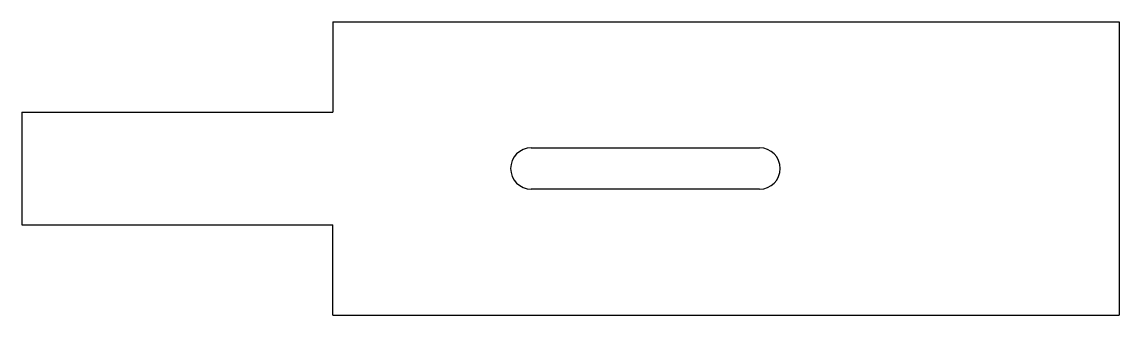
# Model space of a CAD drawing. Extents: x -8.3 to 6.3, y -2 to 2.
import ezdxf

# ---------------------------------------------------------------- set-up
doc = ezdxf.new("R2010")
doc.units = 0
doc.layers.add('VISIBLE', color=7, linetype='CONTINUOUS')

msp = doc.modelspace()

# ---------------------------------------------------------------- linework, layer by layer
at = {"layer": 'VISIBLE'}
for p, q in [((-4.175, 1.955), (6.325, 1.955)), ((-4.175, 1.955), (-4.175, 0.75)), ((6.325, 1.955), (6.325, -1.955)), ((-8.325, 0.75), (-4.175, 0.75)), ((-8.325, 0.75), (-8.325, -0.75)), ((-1.525, 0.275), (1.525, 0.275)), ((1.525, -0.275), (-1.525, -0.275)), ((-8.325, -0.75), (-4.175, -0.75)), ((-4.175, -1.955), (-4.175, -0.75)), ((-4.175, -1.955), (6.325, -1.955))]:
    msp.add_line(p, q, dxfattribs=at)
for centre, start, end in [((-1.525, 0), 90, 270), ((1.525, 0), 270, 90)]:
    msp.add_arc(centre, 0.275, start, end, dxfattribs=at)

doc.saveas('drawing.dxf')
